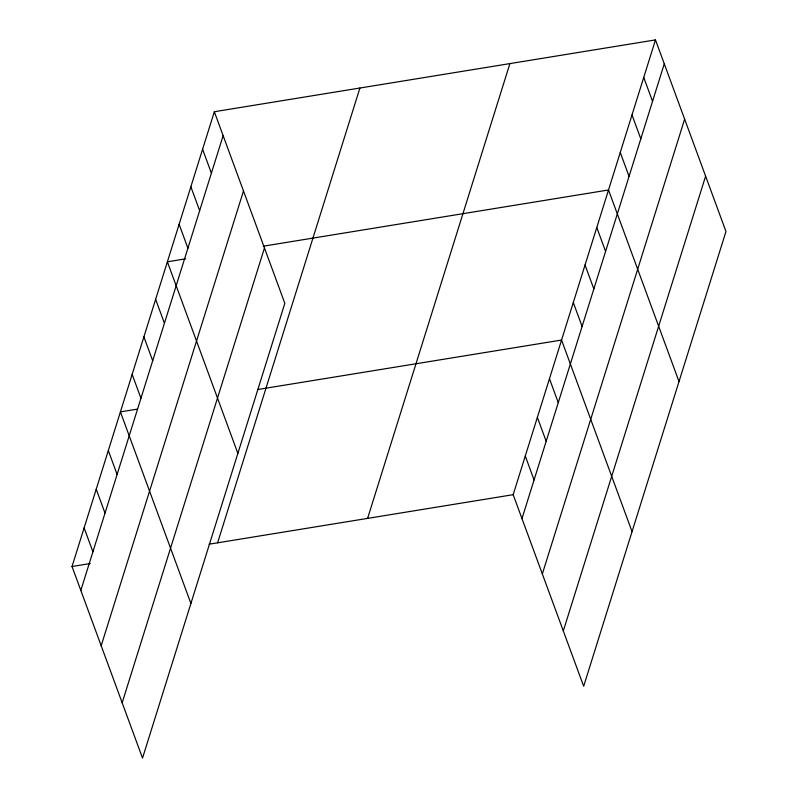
<?xml version="1.0" encoding="UTF-8"?>
<svg xmlns="http://www.w3.org/2000/svg" width="798" height="798" viewBox="0 0 798 798"><rect width="100%" height="100%" fill="white"/><g stroke="black" fill="none" stroke-linecap="round" stroke-linejoin="round"><path stroke-width="1.2" d="M214.333 111.73L284.826 303.32L142.523 758.1L72.029 566.51L214.333 111.73L655.477 39.9L725.971 231.49L583.667 686.27L513.174 494.68L655.477 39.9M80.827 590.43L223.131 135.65M101.186 645.762L243.49 190.981M122.164 702.769L264.467 247.988M217.605 542.81L359.908 88.019M367.599 518.391L509.902 63.601M521.982 518.6L664.285 63.82M542.341 573.932L684.644 119.151M563.308 630.939L705.612 176.159M185.565 258.841L167.371 261.804L237.864 453.394M263.21 246.203L608.525 189.984L679.008 381.564M137.396 409.125L120.408 411.888L190.902 603.478M257.495 389.564L561.563 340.058L632.056 531.648M72.029 566.51L90.224 563.548M209.116 544.196L513.174 494.68M643.737 77.416L652.545 101.336M632.006 114.942L640.804 138.862M620.265 152.458L629.063 176.378M596.784 227.5L605.582 251.42M585.044 265.016L593.842 288.936M573.303 302.542L582.101 326.452M549.463 378.711L558.261 402.631M537.373 417.374L546.171 441.294M525.274 456.027L534.071 479.947M202.592 149.246L211.39 173.166M190.852 186.762L199.65 210.682M179.111 224.288L187.909 248.208M155.63 299.33L164.428 323.24M143.889 336.846L152.687 360.766M132.149 374.362L140.947 398.282M108.319 450.541L117.116 474.461M96.219 489.194L105.017 513.114M84.119 527.857L92.927 551.777"/></g></svg>
